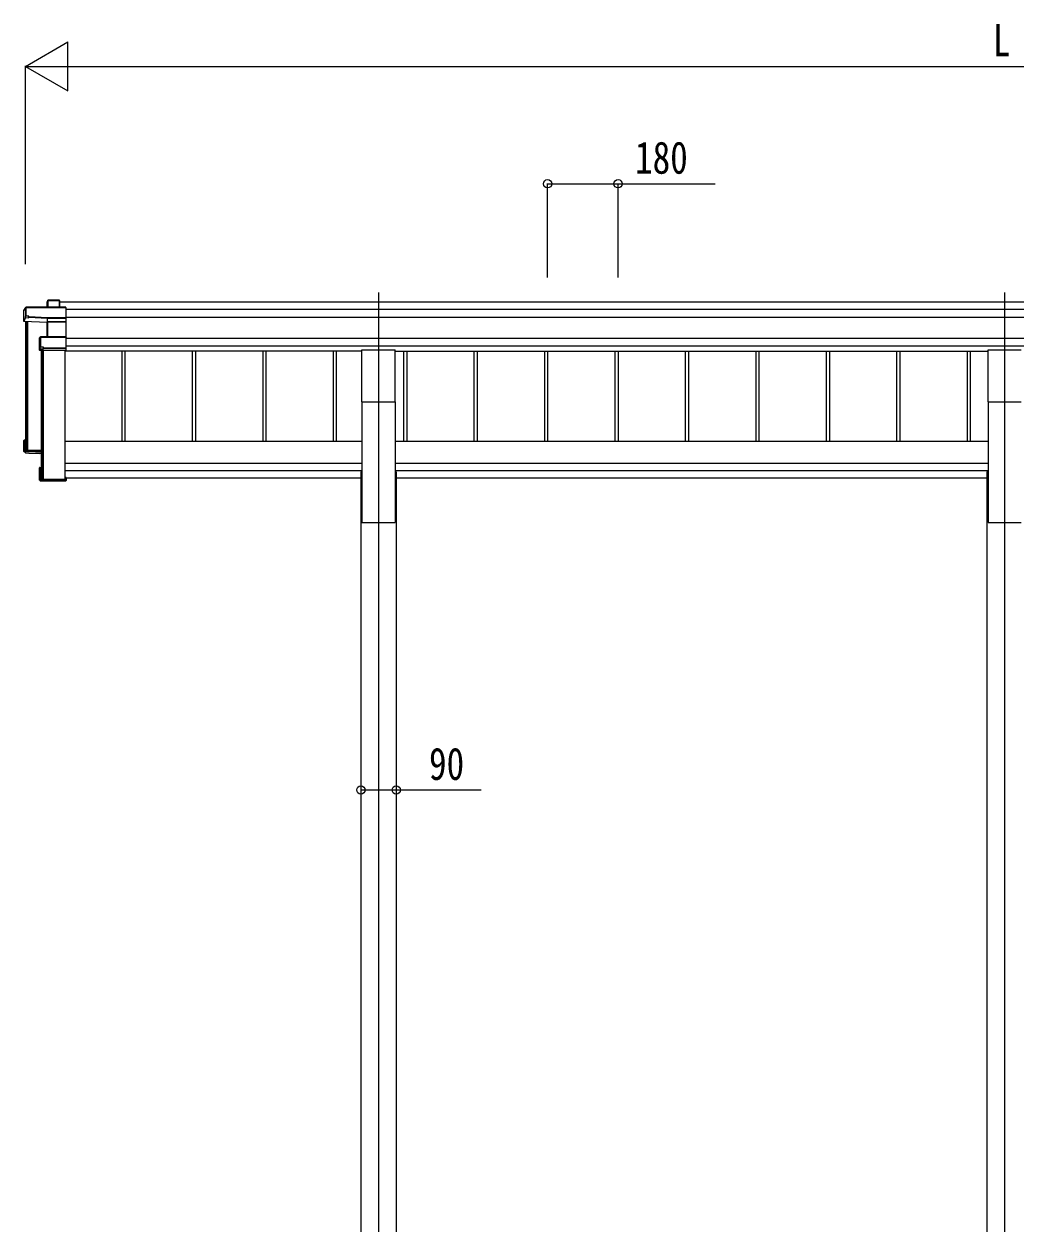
# Model space of a CAD drawing. Units: millimetres, scale not verified. Extents: x -10512 to 10512, y -7425 to 7425.
# Drawn here: x -3143 to -610, y -4186 to -1123 of the extents above; entities that cross this region are included whole.
import ezdxf
from ezdxf.enums import TextEntityAlignment as Align

# ---------------------------------------------------------------- set-up
doc = ezdxf.new("R2010")
doc.units = ezdxf.units.MM
doc.header["$LTSCALE"] = 30
for name, color, linetype in [('0-3_YKK_12', 2, 'Continuous'), ('0-4_YKK_13', 4, 'Continuous'), ('0-5_YKK_A1', 4, 'Continuous'), ('0-6_YKK_D', 6, 'Continuous')]:
    doc.layers.add(name, color=color, linetype=linetype)
doc.styles.add('ＭＳ ゴシック', font='')
doc.styles.get('ＭＳ ゴシック').set_extended_font_data('MS Gothic')

msp = doc.modelspace()

# ---------------------------------------------------------------- linework, layer by layer
at = {"layer": '0-3_YKK_12'}
for p, q in [((-2236.64, -1808.91), (-2236.64, -2349.49)), ((-636.64, -1808.91), (-636.64, -2349.49)), ((-2236.64, -2349.49), (-2236.64, -5558.2)), ((-636.64, -2349.49), (-636.64, -5558.2))]:
    msp.add_line(p, q, dxfattribs=at)
at = {"layer": '0-4_YKK_13'}
for p, q in [((-3083.55, -1832.68), (-3081.8, -1829.69)), ((-3083.55, -1847), (-3083.55, -1832.68)), ((-3081.73, -1829.44), (-3083.48, -1832.44)), ((-3081.8, -1829.69), (-3081.8, -1847)), ((-3051.74, -1829.2), (-3081.3, -1829.2)), ((-3081.3, -1829.65), (-3081.3, -1829.2)), ((-3050.74, -1830.25), (-3051.59, -1829.31)), ((-3051.59, -1847), (-3051.59, -1829.31)), ((-3050.74, -1847), (-3050.74, -1830.25)), ((-3142.68, -1883.67), (-3142.68, -1855.04)), ((-3138.2, -1847.25), (-3142.61, -1854.79)), ((-3035.89, -1847), (-3137.77, -1847)), ((-3137.77, -1847.45), (-3137.77, -1847)), ((-3137.77, -1847.45), (-3035.74, -1847.45)), ((-3137.77, -1869.33), (-3137.77, -1847.45)), ((-3035.74, -1847.45), (-3035.74, -1873.84)), ((-3035.59, -1847.11), (-3034.74, -1848.05)), ((-3034.74, -1873.47), (-3034.74, -1848.05)), ((-3138.73, -1873.17), (-3142.68, -1883.67)), ((-3083.64, -1886.24), (-3142.68, -1883.67)), ((-3138.27, -1869.38), (-3138.73, -1870.17)), ((-3138.73, -1873.17), (-3138.73, -1870.17)), ((-3130.24, -1871.75), (-3130.24, -1872.29)), ((-3082.23, -1873.84), (-3130.24, -1871.75)), ((-3130.24, -1872.29), (-3082.24, -1874.38)), ((-3082.75, -1883.87), (-3083.64, -1886.24)), ((-3083.16, -1922.76), (-3083.16, -1886.55)), ((-3083.13, -1886.66), (-3082.27, -1884.36)), ((-3082.27, -1884.36), (-3082.27, -1922.76)), ((-3082.24, -1874.38), (-3082.24, -1874.38)), ((-3082.24, -1883.75), (-3082.24, -1874.38)), ((-3082.24, -1874.38), (-3035.74, -1874.38)), ((-3035.74, -1873.84), (-3082.23, -1873.84)), ((-3035.74, -1883.73), (-3081.77, -1883.73)), ((-3081.77, -1883.73), (-3081.77, -1884.28)), ((-3035.88, -1883.92), (-3034.74, -1882.98)), ((-3035.74, -1874.38), (-3035.74, -1883.73)), ((-3035.74, -1884.28), (-3035.74, -1922.76)), ((-3035.6, -1874.19), (-3034.74, -1873.47)), ((-3034.74, -1882.98), (-3034.74, -1873.47)), ((-3034.74, -1923.78), (-3034.74, -1882.98)), ((-3102.66, -1956.47), (-3102.66, -1924.66)), ((-3100.49, -1922.85), (-3102.46, -1924.26)), ((-3035.74, -1922.76), (-3100.2, -1922.76)), ((-3100.2, -1922.76), (-3100.2, -1923.21)), ((-3035.74, -1923.21), (-3035.74, -1951.11)), ((-3035.6, -1922.88), (-3034.74, -1923.78)), ((-3034.74, -1950.75), (-3034.74, -1923.78)), ((-3101.16, -1952.41), (-3102.66, -1956.47)), ((-3102.16, -1956.97), (-3100.66, -1952.9)), ((-3035.74, -1956.97), (-3102.16, -1956.97)), ((-3100.7, -1948.65), (-3101.16, -1949.43)), ((-3101.16, -1952.41), (-3101.16, -1949.43)), ((-3100.66, -1952.9), (-3092.67, -1952.9)), ((-3092.67, -1948.6), (-3100.2, -1948.6)), ((-3092.67, -1951.11), (-3092.67, -1948.6)), ((-3092.67, -1951.11), (-3092.67, -1951.66)), ((-3035.74, -1951.11), (-3092.67, -1951.11)), ((-3092.67, -1952.9), (-3092.67, -1951.66)), ((-3092.67, -1951.66), (-3035.74, -1951.66)), ((-3035.74, -1951.66), (-3035.74, -1956.97)), ((-3035.74, -1956.97), (-3034.74, -1956.13)), ((-3035.6, -1951.47), (-3034.74, -1950.75)), ((-3034.74, -1956.12), (-3034.74, -1950.75)), ((-3034.74, -1956.13), (-3034.74, -1956.12)), ((-2279.14, -2088.47), (-2279.14, -1955.26)), ((-2279.14, -1955.26), (-2194.14, -1955.26)), ((-2194.14, -2088.47), (-2194.14, -1955.26)), ((-679.14, -2088.47), (-679.14, -1955.26)), ((-679.14, -1955.26), (-594.14, -1955.26)), ((-2279.14, -2088.47), (-2194.14, -2088.47)), ((-679.14, -2088.47), (-594.14, -2088.47)), ((-3142.68, -2215.76), (-3142.68, -2187.12)), ((-3141.73, -2187.52), (-3142.56, -2186.78)), ((-3138.74, -2186.76), (-3142.54, -2186.76)), ((-3138.74, -2186.65), (-3142.22, -2186.65)), ((-3141.73, -2187.52), (-3141.73, -2214.76)), ((-3138.74, -2187.52), (-3141.73, -2187.52)), ((-3138.74, -2191.57), (-3140.23, -2189.01)), ((-3138.74, -2189.01), (-3140.23, -2189.01)), ((-3140.23, -2213.33), (-3140.23, -2189.01)), ((-3138.73, -2218.75), (-3142.68, -2215.76)), ((-3141.73, -2214.76), (-3098.74, -2216.63)), ((-3098.74, -2215.14), (-3140.23, -2213.33)), ((-3138.73, -2218.75), (-3130.24, -2219.12)), ((-3135.89, -2210.05), (-3135.89, -2213.52)), ((-3130.24, -2219.12), (-3130.24, -2219.45)), ((-3130.24, -2219.45), (-3102.66, -2220.65)), ((-3130.24, -2219.45), (-3098.74, -2220.82)), ((-3102.66, -2288.56), (-3102.66, -2256.75)), ((-3102.16, -2256.25), (-3098.74, -2256.25)), ((-3098.74, -2257.09), (-3101.72, -2257.09)), ((-3100.22, -2258.59), (-3098.74, -2258.59)), ((-3100.22, -2286.52), (-3100.22, -2258.59)), ((-3102.52, -2288.9), (-3101.72, -2288.02)), ((-3102.46, -2288.96), (-3100.95, -2290.03)), ((-3035.74, -2289.05), (-3102.16, -2289.05)), ((-3102.16, -2289.05), (-3100.66, -2290.13)), ((-3101.72, -2288.02), (-3034.74, -2288.02)), ((-3100.66, -2290.13), (-3092.67, -2290.13)), ((-3036.74, -2286.52), (-3100.22, -2286.52)), ((-3098.32, -2285.78), (-3098.32, -2286.52)), ((-3092.67, -2290.13), (-3092.67, -2290.45)), ((-3092.67, -2290.46), (-3092.67, -2290.45)), ((-3092.67, -2290.45), (-3035.74, -2290.45)), ((-3092.67, -2290.46), (-3035.74, -2290.46)), ((-3034.74, -2281.7), (-3036.74, -2281.7)), ((-3036.74, -2282.15), (-3036.74, -2281.7)), ((-3036.74, -2282.15), (-3036.74, -2286.52)), ((-3034.74, -2282.15), (-3036.74, -2282.15)), ((-3035.74, -2289.05), (-3034.74, -2288.02)), ((-3035.74, -2290.45), (-3035.74, -2289.05)), ((-3035.6, -2290.33), (-3034.74, -2289.44)), ((-3034.74, -2281.7), (-3034.74, -2282.15)), ((-3034.74, -2282.15), (-3034.74, -2288.01))]:
    msp.add_line(p, q, dxfattribs=at)
for points in [[(-3081.3, -1847), (-3081.3, -1829.65), (-3051.95, -1829.65), (-3051.95, -1847)], [(-3142.68, -1855.04), (-3138.27, -1847.5), (-3138.27, -1869.38)], [(-3138.73, -1873.17), (-3130.24, -1873.54), (-3130.24, -1872.29)], [(-3130.24, -1871.75), (-3130.24, -1869.33), (-3137.77, -1869.33)], [(-3082.24, -1883.75), (-3082.24, -1883.75), (-3082.24, -1883.75)], [(-3081.77, -1922.76), (-3081.77, -1884.28), (-3035.74, -1884.28)], [(-3102.66, -1924.66), (-3100.7, -1923.26), (-3100.7, -1948.65)], [(-3100.2, -1948.6), (-3100.2, -1923.21), (-3035.74, -1923.21)], [(-3098.74, -2217.67), (-3142.68, -2215.76), (-3142.68, -2215.76), (-3141.73, -2214.76)], [(-3102.52, -2256.37), (-3101.72, -2257.09), (-3101.72, -2288.02)], [(-3034.74, -2288.02), (-3034.74, -2288.01), (-3034.74, -2289.44)]]:
    msp.add_lwpolyline(points, dxfattribs=at)
for centre, radius, start, end in [((-3081.31, -1829.69), 0.494, 149.67684, 180.01902), ((-3081.41, -1831.05), 1.41, 85.38783, 105.84391), ((-3081.3, -1829.7), 0.5, 90, 149.66687), ((-3137.88, -1848.86), 1.41, 85.38783, 105.84391), ((-3137.77, -1847.5), 0.494, 149.67684, 180.01902), ((-3137.77, -1847.5), 0.5, 90, 149.66687), ((-3137.88, -1870.74), 1.41, 85.38783, 105.84391), ((-3082.77, -1884.37), 0.502, 0.6157, 87.19354), ((-3082.64, -1884.24), 0.63, 355.28892, 50.49396), ((-3100.2, -1923.26), 0.498, 125.56678, 179.8201), ((-3100.31, -1924.62), 1.41, 85.38783, 105.84391), ((-3100.2, -1923.26), 0.5, 90, 125.54593), ((-3100.31, -1950.01), 1.41, 85.38783, 105.84391)]:
    msp.add_arc(centre, radius, start, end, dxfattribs=at)
for centre, major_axis, ratio, start_param, end_param in [((-3083.08, -1832.73), (-0.257, 0.444), 0.891995, 0.2825853, 0.9960465), ((-3051.95, -1829.7), (0.499, 0.499), 0.052408, 0.7330383, 1.5184364), ((-3051.24, -1829.7), (0.499, -0.499), 0.052408, 2.4085544, 3.1939525), ((-3035.95, -1847.5), (0.372, 0.372), 0.900404, 0.0523599, 0.837758), ((-3035.24, -1847.5), (-0.372, 0.372), 0.900404, 6.2308254, 7.0162236), ((-3083.63, -1886.66), (0.495, -0.086), 0.832908, 0.2017128, 1.7252301), ((-3081.75, -1883.92), (1, -0.045), 0.165035, 2.0927496, 3.0878869), ((-3081.77, -1884.41), (0.5, -0.046), 0.224394, 2.093456, 3.1010707), ((-3082.23, -1873.89), (0.011, 0.5), 0.002284, 1.4661262, 2.9758193), ((-3081.77, -1883.9), (1, 0), 0.165356, 1.5707963, 2.0604871), ((-3081.75, -1883.92), (1, -0.045), 0.165035, 2.0898554, 2.0927496), ((-3081.77, -1884.39), (0.5, 0), 0.226184, 1.5707963, 2.0728914), ((-3036.24, -1884.23), (0.498, 0.498), 0.083094, 5.4454273, 6.2002822), ((-3036.24, -1884.23), (-0.372, 0.372), 0.900404, 3.8746309, 4.6294858), ((-3035.24, -1873.89), (-0.372, 0.372), 0.900404, 0.7330383, 1.4878932), ((-3035.24, -1873.89), (0.498, 0.498), 0.083094, 2.3038346, 3.0586895), ((-3102.19, -1924.68), (-0.169, 0.473), 0.931403, 0.4203333, 1.203868), ((-3035.24, -1923.26), (-0.5, 0.5), 0.02182, 5.550147, 6.3050019), ((-3035.24, -1923.26), (-0.372, 0.372), 0.900404, 6.2613687, 7.0162236), ((-3102.19, -1956.55), (-0.289, 0.44), 0.847113, 0.9113503, 1.694885), ((-3102.19, -1956.55), (0.498, -0.074), 0.830741, 4.1047896, 4.8883243), ((-3100.66, -1952.41), (0.479, 0.147), 0.993384, 2.8453888, 4.4124582), ((-3035.24, -1951.17), (-0.372, 0.372), 0.900404, 0.7330383, 1.4878932), ((-3035.24, -1951.17), (0.498, 0.498), 0.083094, 2.3038346, 3.0586895), ((-3142.2, -2187.07), (0.257, 0.444), 0.891995, 1.432085, 2.1455462), ((-3142.2, -2187.08), (0.491, 0.117), 0.873782, 2.089881, 2.161818), ((-3142.16, -2187.15), (0.474, -0.272), 0.885613, 2.0407293, 2.8261274), ((-3102.19, -2256.67), (0.289, 0.44), 0.847113, 1.4467076, 2.2302423), ((-3102.19, -2256.67), (0.498, 0.074), 0.830741, 1.394861, 2.1783957), ((-3102.19, -2288.53), (0.169, 0.473), 0.931403, 1.9377246, 2.7212593), ((-3102.19, -2288.53), (-0.255, 0.46), 0.938446, 1.8784237, 2.6619584), ((-3100.66, -2289.63), (0.479, 0.147), 0.993384, 3.7907337, 4.4124582), ((-3035.24, -2289.96), (0.5, 0.5), 0.02182, 3.119776, 3.8746309)]:
    msp.add_ellipse(centre, major_axis=major_axis, ratio=ratio, start_param=start_param, end_param=end_param, dxfattribs=at)
at = {"layer": '0-5_YKK_A1'}
for p, q in [((-3050.74, -1833.41), (1777.46, -1833.41)), ((-3034.74, -1851.97), (1761.46, -1851.97)), ((-3138.74, -1883.84), (-3138.74, -2211.89)), ((-3137.24, -1883.91), (-3137.24, -2211.89)), ((-3136.73, -1883.93), (-3136.73, -2209.22)), ((-3133.61, -1884.07), (-3133.61, -2212.19)), ((-3034.74, -1871.91), (1761.46, -1871.91)), ((-3034.74, -1925.78), (1761.46, -1925.78)), ((-3098.74, -1956.97), (-3098.74, -2285.49)), ((-3097.24, -1956.97), (-3097.24, -2285.49)), ((-3093.61, -1956.97), (-3093.61, -2285.78)), ((-3037.24, -2285.78), (-3037.24, -1956.97)), ((-3037.24, -1958.65), (-2279.14, -1958.65)), ((-3034.74, -1945.71), (1761.46, -1945.71)), ((-2892.69, -1958.68), (-2892.69, -2189.77)), ((-2884.54, -1958.68), (-2884.54, -2189.77)), ((-2712.69, -1958.68), (-2712.69, -2189.77)), ((-2704.54, -1958.68), (-2704.54, -2189.77)), ((-2532.69, -1958.68), (-2532.69, -2189.77)), ((-2524.54, -1958.68), (-2524.54, -2189.77)), ((-2352.69, -1958.68), (-2352.69, -2189.77)), ((-2344.54, -1958.68), (-2344.54, -2189.77)), ((-2194.14, -1958.68), (-679.14, -1958.68)), ((-2172.69, -1958.68), (-2172.69, -2189.77)), ((-2164.54, -1958.68), (-2164.54, -2189.77)), ((-1992.69, -1958.68), (-1992.69, -2189.77)), ((-1984.54, -1958.68), (-1984.54, -2189.77)), ((-1812.69, -1958.68), (-1812.69, -2189.77)), ((-1804.54, -1958.68), (-1804.54, -2189.77)), ((-1632.69, -1958.68), (-1632.69, -2189.77)), ((-1624.54, -1958.68), (-1624.54, -2189.77)), ((-1452.69, -1958.68), (-1452.69, -2189.77)), ((-1444.54, -1958.68), (-1444.54, -2189.77)), ((-1272.69, -1958.68), (-1272.69, -2189.77)), ((-1264.54, -1958.68), (-1264.54, -2189.77)), ((-1092.69, -1958.68), (-1092.69, -2189.77)), ((-1084.54, -1958.68), (-1084.54, -2189.77)), ((-912.69, -1958.68), (-912.69, -2189.77)), ((-904.54, -1958.68), (-904.54, -2189.77)), ((-732.69, -1958.68), (-732.69, -2189.77)), ((-724.54, -1958.68), (-724.54, -2189.77)), ((-2279.14, -2088.47), (-2279.14, -2396.38)), ((-2194.14, -2088.47), (-2194.14, -2396.38)), ((-679.14, -2088.47), (-679.14, -2396.38)), ((-2279.14, -2189.77), (-3037.24, -2189.77)), ((-679.14, -2189.77), (-2194.14, -2189.77)), ((-3138.44, -2212.19), (-3137.54, -2212.19)), ((-3136.73, -2209.22), (-3133.83, -2212.1)), ((-3133.61, -2212.19), (-3098.74, -2212.19)), ((-3133.61, -2212.19), (-3098.74, -2212.19)), ((-3037.24, -2245.26), (-2279.14, -2245.26)), ((-2279.14, -2264.99), (-3037.24, -2264.99)), ((-2194.14, -2245.26), (-679.14, -2245.26)), ((-679.14, -2264.99), (-2194.14, -2264.99)), ((-3098.44, -2285.78), (-3097.54, -2285.78)), ((-3096.73, -2282.81), (-3093.83, -2285.7)), ((-3093.61, -2285.78), (-3037.24, -2285.78)), ((-3036.74, -2283.41), (-3037.24, -2283.41)), ((-2281.84, -2283.4), (-3034.74, -2283.41)), ((-2281.84, -2267.38), (-2279.14, -2267.38)), ((-2191.44, -2267.38), (-2194.14, -2267.38)), ((-681.84, -2283.4), (-2191.44, -2283.41)), ((-681.84, -2267.38), (-679.14, -2267.38)), ((-2279.14, -2396.38), (-2194.14, -2396.38)), ((-679.14, -2396.38), (-594.14, -2396.38))]:
    msp.add_line(p, q, dxfattribs=at)
for points in [[(-2281.84, -2267.38), (-2281.84, -4526.92), (-2281.64, -5301.92)], [(-2191.44, -2267.38), (-2191.44, -4526.92), (-2191.64, -5301.92)], [(-681.84, -2267.38), (-681.84, -4526.92), (-681.64, -5301.92)]]:
    msp.add_lwpolyline(points, dxfattribs=at)
for centre, radius, start, end in [((-3138.44, -2211.89), 0.299, 180.1578, 270.15693), ((-3137.54, -2211.89), 0.299, 269.84307, 359.8422), ((-3136.94, -2209.43), 0.3, 45.07151, 179.70637), ((-3133.62, -2211.89), 0.301, 225.19514, 270.02698), ((-3098.44, -2285.48), 0.299, 180.1578, 270.15693), ((-3097.54, -2285.48), 0.299, 269.84307, 359.8422), ((-3096.94, -2283.02), 0.3, 45.07151, 179.70637), ((-3093.62, -2285.48), 0.301, 225.19514, 270.02698)]:
    msp.add_arc(centre, radius, start, end, dxfattribs=at)
at = {"layer": '0-6_YKK_D'}
for p, q in [((-3138.74, -1231.46), (-3030.49, -1168.96)), ((-3030.49, -1293.96), (-3030.49, -1168.96)), ((-3138.74, -1736.95), (-3138.74, -1230.46)), ((-3138.74, -1231.46), (-3030.49, -1293.96)), ((-3138.74, -1231.46), (-2922.23, -1231.46)), ((-3013.74, -1231.46), (1740.46, -1231.46)), ((-1804.54, -1770.92), (-1804.54, -1530.46)), ((-1624.54, -1770.92), (-1624.54, -1530.46)), ((-2281.84, -3053.84), (-2281.84, -3081.08)), ((-2191.44, -3051.89), (-2191.44, -3081.08))]:
    msp.add_line(p, q, dxfattribs=at)
for points in [[(-1804.54, -1531.46), (-1624.54, -1531.46), (-1376.04, -1531.46)], [(-2281.84, -3080.08), (-2191.44, -3080.08), (-1974.6, -3080.08)]]:
    msp.add_lwpolyline(points, dxfattribs=at)
for centre in [(-1804.54, -1531.46), (-1624.54, -1531.46), (-2281.84, -3080.08), (-2191.44, -3080.08)]:
    msp.add_circle(centre, 10.62, dxfattribs=at)

# ---------------------------------------------------------------- texts
at = {"layer": '0-6_YKK_D', "style": 'ＭＳ ゴシック', "width": 0.8}
for s, p in [('L', (-666.64, -1230.46)), ('180', (-1581.04, -1530.46)), ('90', (-2107.6, -3079.08))]:
    msp.add_text(s, height=82.48, dxfattribs=at).set_placement(p, align=Align.BOTTOM_LEFT)

doc.saveas('drawing.dxf')
